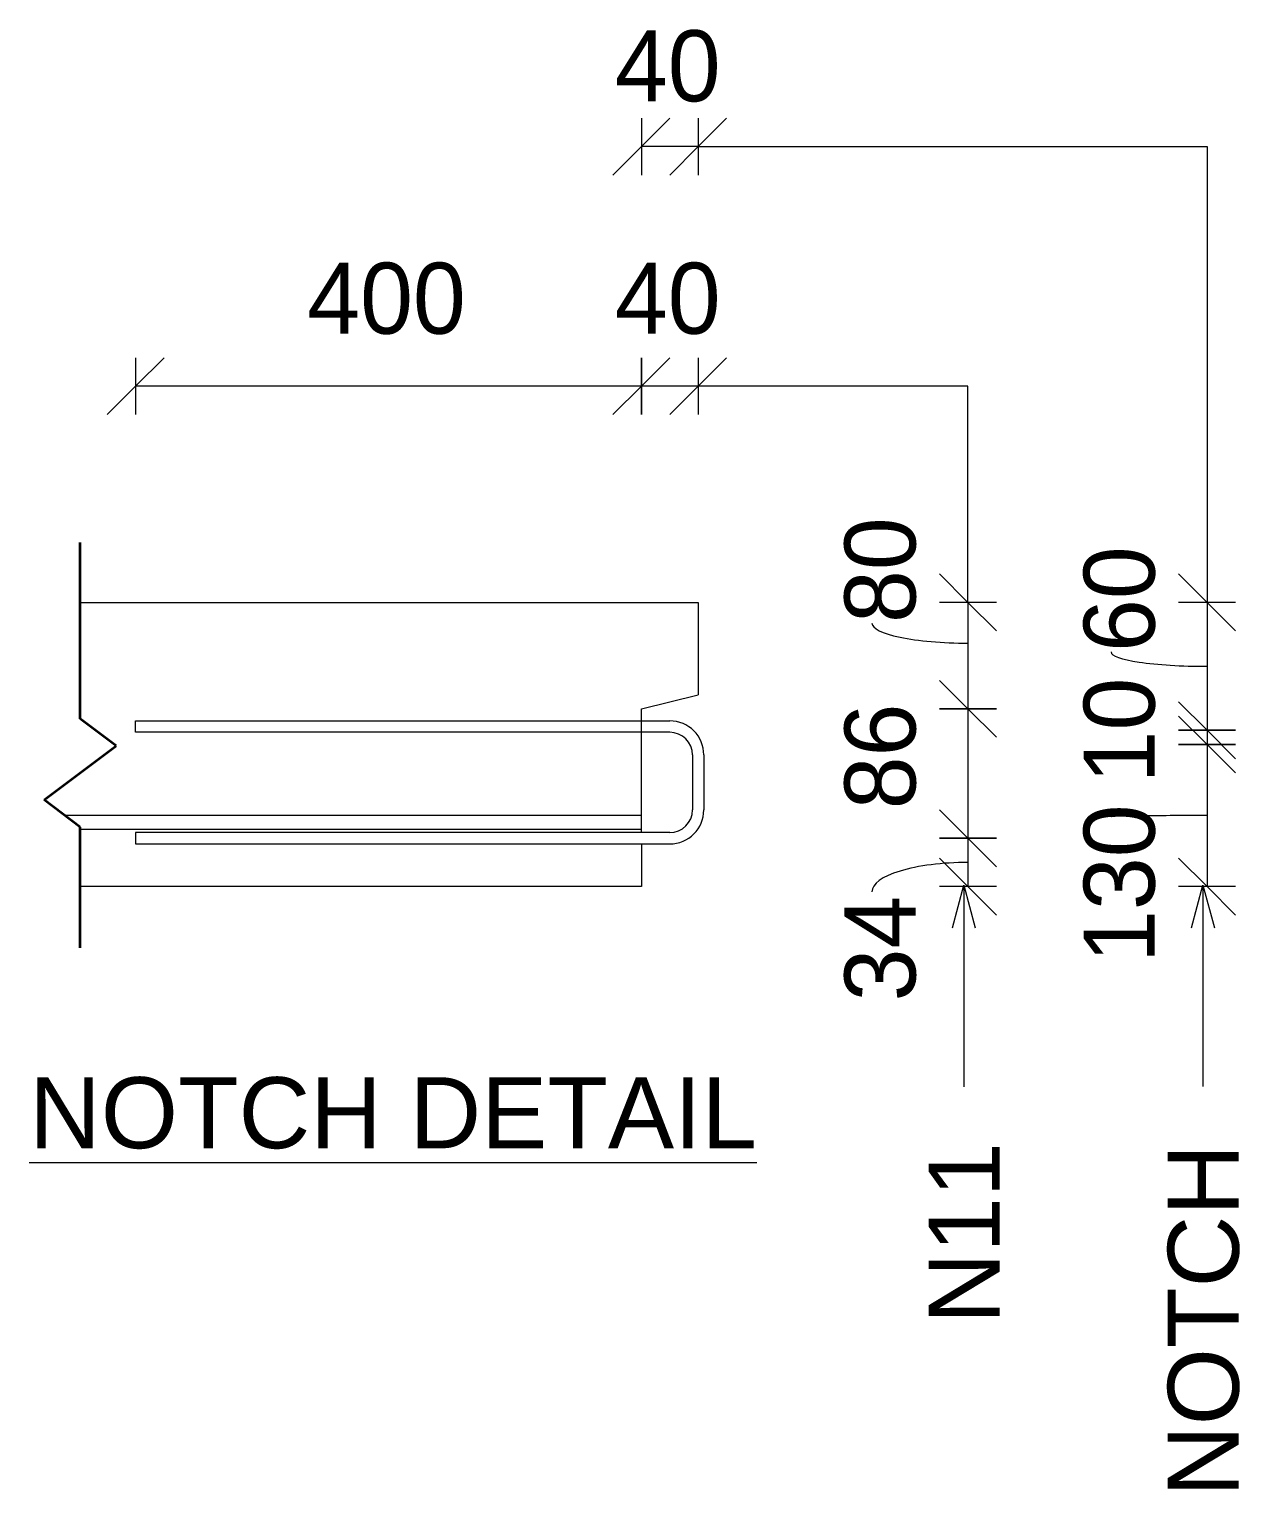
# Model space of a CAD drawing. Header units: millimetres. Extents: x -2992 to 12519, y 1067 to 20613.
# Drawn here: x -2992 to -2140, y 17512 to 18539 of the extents above; entities that cross this region are included whole.
import ezdxf

# ---------------------------------------------------------------- set-up
doc = ezdxf.new("R2010")
doc.units = ezdxf.units.MM
doc.layers.add('A-DETL', color=90, linetype='Continuous', lineweight=18)
doc.layers.add('G-ANNO-TEXT', color=231, linetype='Continuous', lineweight=9)
doc.styles.add('Arial', font='arial.ttf', dxfattribs={"height": 50})
doc.styles.add('Nirmala UI Semilight', font='NirmalaS.ttf', dxfattribs={"height": 50})

msp = doc.modelspace()

# ---------------------------------------------------------------- linework, layer by layer
at = {"layer": 'A-DETL', "color": 7}
for p, q in [((-2561.19617, 18456.10216), (-2541.19617, 18476.10216)), ((-2561.19617, 18476.10216), (-2561.19617, 18456.10216)), ((-2501.19617, 18476.10216), (-2521.19617, 18456.10216)), ((-2521.19617, 18476.10216), (-2521.19617, 18456.10216)), ((-2561.19617, 18456.10216), (-2581.19617, 18436.10216)), ((-2521.19617, 18456.10216), (-2561.19617, 18456.10216)), ((-2561.19617, 18456.10216), (-2561.19617, 18436.10216)), ((-2521.19617, 18456.10216), (-2541.19617, 18436.10216)), ((-2521.19617, 18456.10216), (-2521.19617, 18436.10216)), ((-2521.19617, 18456.10216), (-2162.94801, 18456.10216)), ((-2162.94801, 18456.10216), (-2162.94801, 18135.4305)), ((-2917.19617, 18307.54776), (-2917.19617, 18287.54776)), ((-2917.19617, 18287.54776), (-2897.19617, 18307.54776)), ((-2561.19617, 18287.54776), (-2561.19617, 18307.54776)), ((-2561.19617, 18307.54776), (-2561.19617, 18287.54776)), ((-2561.19617, 18287.54776), (-2541.19617, 18307.54776)), ((-2541.19617, 18307.54776), (-2561.19617, 18287.54776)), ((-2521.19617, 18307.54776), (-2521.19617, 18287.54776)), ((-2521.19617, 18287.54776), (-2501.19617, 18307.54776)), ((-2917.19617, 18287.54776), (-2937.19617, 18267.54776)), ((-2561.19617, 18287.54776), (-2917.19617, 18287.54776)), ((-2917.19617, 18287.54776), (-2917.19617, 18267.54776)), ((-2561.19617, 18287.54776), (-2581.19617, 18267.54776)), ((-2581.19617, 18267.54776), (-2561.19617, 18287.54776)), ((-2521.19617, 18287.54776), (-2561.19617, 18287.54776)), ((-2561.19617, 18287.54776), (-2561.19617, 18267.54776)), ((-2561.19617, 18267.54776), (-2561.19617, 18287.54776)), ((-2541.19617, 18267.54776), (-2521.19617, 18287.54776)), ((-2521.19617, 18287.54776), (-2521.19617, 18267.54776)), ((-2331.29081, 18287.54776), (-2521.19617, 18287.54776)), ((-2331.29081, 18135.4305), (-2331.29081, 18287.54776)), ((-2331.29081, 18135.4305), (-2351.29081, 18155.4305)), ((-2162.94801, 18135.4305), (-2182.94801, 18155.4305)), ((-2956.19617, 18135.4305), (-2521.19617, 18135.4305)), ((-2521.19617, 18135.4305), (-2521.19617, 18070.4305)), ((-2331.29081, 18135.4305), (-2351.29081, 18135.4305)), ((-2311.29081, 18115.4305), (-2331.29081, 18135.4305)), ((-2331.29081, 18135.4305), (-2331.29081, 18060.56257)), ((-2311.29081, 18135.4305), (-2331.29081, 18135.4305)), ((-2162.94801, 18135.4305), (-2182.94801, 18135.4305)), ((-2142.94801, 18115.4305), (-2162.94801, 18135.4305)), ((-2162.94801, 18135.4305), (-2162.94801, 18045.4305)), ((-2142.94801, 18135.4305), (-2162.94801, 18135.4305)), ((-2331.29081, 18060.56257), (-2351.29081, 18080.56257)), ((-2351.29081, 18080.56257), (-2331.29081, 18060.56257)), ((-2561.19617, 18060.4305), (-2521.19617, 18070.4305)), ((-2561.19617, 17973.4305), (-2561.19617, 18060.4305)), ((-2331.29081, 18060.56257), (-2351.29081, 18060.56257)), ((-2351.29081, 18060.56257), (-2331.29081, 18060.56257)), ((-2331.29081, 18060.56257), (-2311.29081, 18060.56257)), ((-2311.29081, 18060.56257), (-2331.29081, 18060.56257)), ((-2331.29081, 18060.56257), (-2311.29081, 18040.56257)), ((-2311.29081, 18040.56257), (-2331.29081, 18060.56257)), ((-2331.29081, 18060.56257), (-2331.29081, 17969.4305)), ((-2162.94801, 18045.4305), (-2182.94801, 18065.4305)), ((-2182.94801, 18065.4305), (-2162.94801, 18045.4305)), ((-2162.94801, 18035.4305), (-2182.94801, 18055.4305)), ((-2182.94801, 18055.4305), (-2162.94801, 18035.4305)), ((-2917.19617, 18044.06257), (-2917.19617, 18052.06257)), ((-2917.19617, 18052.06257), (-2541.19617, 18052.06257)), ((-2162.94801, 18045.4305), (-2182.94801, 18045.4305)), ((-2182.94801, 18045.4305), (-2162.94801, 18045.4305)), ((-2162.94801, 18045.4305), (-2142.94801, 18045.4305)), ((-2142.94801, 18045.4305), (-2162.94801, 18045.4305)), ((-2162.94801, 18045.4305), (-2142.94801, 18025.4305)), ((-2142.94801, 18025.4305), (-2162.94801, 18045.4305)), ((-2162.94801, 18045.4305), (-2162.94801, 18035.4305)), ((-2541.19617, 18044.06257), (-2917.19617, 18044.06257)), ((-2162.94801, 18035.4305), (-2182.94801, 18035.4305)), ((-2182.94801, 18035.4305), (-2162.94801, 18035.4305)), ((-2162.94801, 18035.4305), (-2142.94801, 18035.4305)), ((-2142.94801, 18035.4305), (-2162.94801, 18035.4305)), ((-2162.94801, 18035.4305), (-2142.94801, 18015.4305)), ((-2142.94801, 18015.4305), (-2162.94801, 18035.4305)), ((-2162.94801, 18035.4305), (-2162.94801, 17935.4305)), ((-2525.19617, 18028.06257), (-2525.19617, 17989.4305)), ((-2517.19617, 18028.06257), (-2517.19617, 17989.4305)), ((-2561.19617, 17985.55017), (-2967.15573, 17985.55017)), ((-2331.29081, 17969.4305), (-2351.29081, 17989.4305)), ((-2351.29081, 17989.4305), (-2331.29081, 17969.4305)), ((-2561.19617, 17975.55017), (-2956.19617, 17975.55017)), ((-2541.19617, 17973.4305), (-2917.19617, 17973.4305)), ((-2917.19617, 17973.4305), (-2917.19617, 17965.4305)), ((-2917.19617, 17965.4305), (-2541.19617, 17965.4305)), ((-2561.19617, 17965.4305), (-2561.19617, 17935.4305)), ((-2331.29081, 17969.4305), (-2351.29081, 17969.4305)), ((-2351.29081, 17969.4305), (-2331.29081, 17969.4305)), ((-2331.29081, 17969.4305), (-2311.29081, 17969.4305)), ((-2311.29081, 17969.4305), (-2331.29081, 17969.4305)), ((-2331.29081, 17969.4305), (-2311.29081, 17949.4305)), ((-2311.29081, 17949.4305), (-2331.29081, 17969.4305)), ((-2331.29081, 17969.4305), (-2331.29081, 17935.4305)), ((-2331.29081, 17935.4305), (-2351.29081, 17955.4305)), ((-2162.94801, 17935.4305), (-2182.94801, 17955.4305)), ((-2561.19617, 17935.4305), (-2956.19617, 17935.4305)), ((-2331.29081, 17935.4305), (-2351.29081, 17935.4305)), ((-2342.2577, 17906.51119), (-2334.21922, 17936.51119)), ((-2334.21922, 17936.51119), (-2334.21922, 17795.96958)), ((-2334.21922, 17936.51119), (-2326.18075, 17906.51119)), ((-2311.29081, 17935.4305), (-2331.29081, 17935.4305)), ((-2331.29081, 17935.4305), (-2311.29081, 17915.4305)), ((-2162.94801, 17935.4305), (-2182.94801, 17935.4305)), ((-2173.91489, 17906.51119), (-2165.87642, 17936.51119)), ((-2165.87642, 17936.51119), (-2165.87642, 17795.96958)), ((-2165.87642, 17936.51119), (-2157.83794, 17906.51119)), ((-2142.94801, 17935.4305), (-2162.94801, 17935.4305)), ((-2162.94801, 17935.4305), (-2142.94801, 17915.4305)), ((-2334.21922, 17795.96958), (-2334.21922, 17794.56958)), ((-2165.87642, 17795.96958), (-2165.87642, 17794.67791))]:
    msp.add_line(p, q, dxfattribs=at)
at = {"layer": 'A-DETL', "color": 250, "lineweight": 35}
for p, q in [((-2956.19617, 18053.5305), (-2956.19617, 18177.54776)), ((-2930.79617, 18034.4805), (-2956.19617, 18053.5305)), ((-2981.59617, 17996.3805), (-2930.79617, 18034.4805)), ((-2956.19617, 17977.3305), (-2981.59617, 17996.3805)), ((-2956.19617, 17892.3305), (-2956.19617, 17977.3305))]:
    msp.add_line(p, q, dxfattribs=at)
at = {"layer": 'A-DETL', "color": 7}
for centre, radius, start, end in [((-2541.19617, 18028.06257), 24, 0, 90), ((-2541.19617, 18028.06257), 16, 0, 90), ((-2541.19617, 17989.4305), 16, 270, 0), ((-2541.19617, 17989.4305), 24, 270, 0)]:
    msp.add_arc(centre, radius, start, end, dxfattribs=at)
for centre, ratio, start_param, end_param in [((-2331.29081, 18120.89979), 0.2093446084, 3.1415926536, 4.7123889804), ((-2162.94801, 18100.51088), 0.149101642, 3.1415926536, 4.7123889804), ((-2162.94801, 17984.53679), 0.0132191917, 1.5707963268, 3.1415926536), ((-2331.29081, 17931.76408), 0.305682633, 1.5707963268, 3.1415926536)]:
    msp.add_ellipse(centre, major_axis=(67.60745, 0), ratio=ratio, start_param=start_param, end_param=end_param, dxfattribs=at)

# ---------------------------------------------------------------- texts
at = {"layer": 'G-ANNO-TEXT', "color": 7, "char_height": 50, "attachment_point": 1}
for s, insert, width, style in [('40', (-2579.75821, 18537.9943), 91.392375, 'Nirmala UI Semilight'), ('400', (-2796.32511, 18374.43991), 136.286875, 'Nirmala UI Semilight'), ('40', (-2579.75821, 18374.43991), 91.392375, 'Nirmala UI Semilight'), ('\\LNOTCH DETAIL', (-2992.11885, 17801.32875), 622.1095, 'Arial')]:
    msp.add_mtext(s, dxfattribs=dict(at, insert=insert, width=width, style=style))
at = {"layer": 'G-ANNO-TEXT', "color": 7, "char_height": 50, "attachment_point": 1, "rotation": 90}
for s, insert, width, style in [('80', (-2418.18296, 18120.89979), 89.789, 'Nirmala UI Semilight'), ('60', (-2249.84015, 18100.51088), 89.789, 'Nirmala UI Semilight'), ('10', (-2249.84015, 18008.05743), 76.962, 'Nirmala UI Semilight'), ('86', (-2418.18296, 17989.83049), 89.789, 'Nirmala UI Semilight'), ('130', (-2249.84015, 17881.70469), 121.8565, 'Nirmala UI Semilight'), ('34', (-2418.18296, 17854.64001), 91.392375, 'Nirmala UI Semilight'), ('N11', (-2358.95158, 17627.56958), 153.924, 'Arial'), ('NOTCH', (-2190.60877, 17505.96958), 301.4345, 'Arial')]:
    msp.add_mtext(s, dxfattribs=dict(at, insert=insert, width=width, style=style))

doc.saveas('drawing.dxf')
